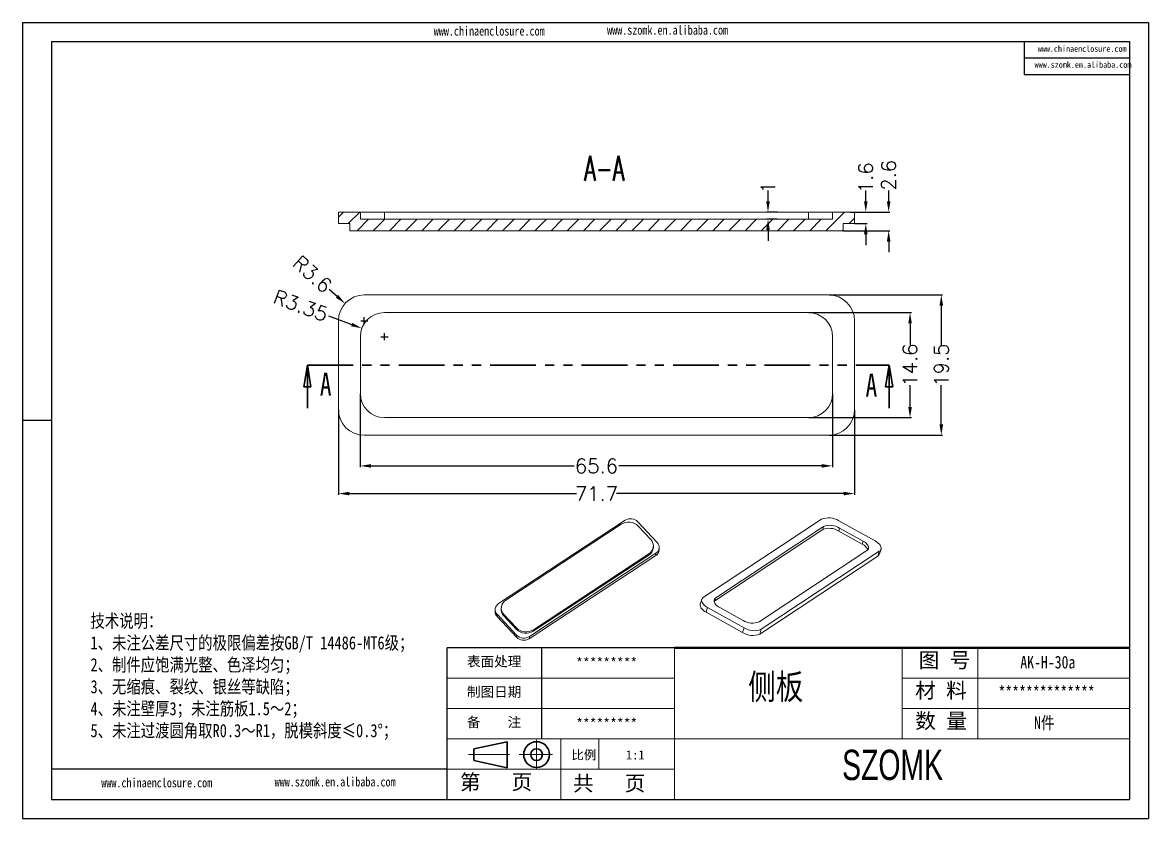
# Model space of a CAD drawing. Header units: inches. Extents: x 1568 to 2997, y 532 to 848.
# Drawn here: x 2841 to 2997.4, y 531.8 to 642.4 of the extents above; entities that cross this region are included whole.
import ezdxf

# ---------------------------------------------------------------- set-up
doc = ezdxf.new("R2010")
doc.units = ezdxf.units.IN
doc.linetypes.add('CENTER2', pattern=[28.575, 19.05, -3.175, 3.175, -3.175])
doc.linetypes.add('PHANTOM', pattern=[12.7, 6.35, -1.27, 1.27, -1.27, 1.27, -1.27])
doc.layers.add('文字', color=81, linetype='Continuous')
for name, color, linetype, lineweight in [('粗实线', 7, 'Continuous', 30), ('细实线', 3, 'Continuous', 9), ('细点划线', 2, 'CENTER2', 9)]:
    doc.layers.add(name, color=color, linetype=linetype, lineweight=lineweight)
doc.styles.add('SLDTEXTSTYLE0', font='TXT', dxfattribs={"width": 0.75})
doc.styles.add('SLDTEXTSTYLE2', font='TXT', dxfattribs={"width": 0.6, "bigfont": 'bigfont'})
doc.styles.get("Standard").update_dxf_attribs({"font": 'txt', "bigfont": 'gbcbig.shx'})
doc.styles.add('宋体', font='', dxfattribs={"width": 0.8, "height": 3.5})
doc.styles.add('长仿宋', font='', dxfattribs={"width": 0.7, "height": 4})
doc.styles.get('宋体').set_extended_font_data('SimSun')
doc.styles.get('长仿宋').set_extended_font_data('SimSun')
doc.dimstyles.new('2', dxfattribs={"dimtxt": 2, "dimasz": 1.5, "dimexe": 0.18, "dimexo": 0.0625, "dimgap": 0.1, "dimtad": 0, "dimzin": 12, "dimdsep": 46, "dimtxsty": 'Standard', "dimcen": 0.5, "dimclrd": 3, "dimclre": 3, "dimclrt": 256, "dimadec": 0, "dimazin": 0, "dimtfac": 1, "dimtofl": 0, "dimtmove": 0, "dimatfit": 3, "dimfxl": 1, "dimtolj": 1, "dimtzin": 0, "dimarcsym": 0})

# ---------------------------------------------------------------- blocks, each defined once
blk = doc.blocks.new('_CLOSED')
at = {"color": 0, "linetype": 'ByBlock', "lineweight": -2}
for p, q in [((-1, 0.166667), (0, 0)), ((-1, 0.166667), (-1, -0.166667)), ((0, 0), (-1, -0.166667)), ((0, 0), (-1, 0))]:
    blk.add_line(p, q, dxfattribs=at)
blk = doc.blocks.new('*D82')
at = {"color": 3, "lineweight": -2}
for p, q in [((2887.93, 590.75), (2887.93, 580.58)), ((2953.53, 590.75), (2953.53, 580.58)), ((2889.43, 580.76), (2917.63, 580.76)), ((2952.03, 580.76), (2923.83, 580.76))]:
    blk.add_line(p, q, dxfattribs=at)
at = {"color": 3}
for points in [[(2889.43, 581.01), (2889.43, 580.51), (2887.93, 580.76)], [(2952.03, 581.01), (2952.03, 580.51), (2953.53, 580.76)]]:
    blk.add_solid(points, dxfattribs=at)
at = {"layer": 'Defpoints', "color": 0}
for p in [(2887.93, 590.81), (2953.53, 590.81), (2953.53, 580.76)]:
    blk.add_point(p, dxfattribs=at)
at = {"insert": (2920.73, 580.76), "char_height": 2, "attachment_point": 5}
blk.add_mtext('\\A1;65.6', dxfattribs=at)
blk = doc.blocks.new('*D83')
at = {"color": 3, "lineweight": -2}
for p, q in [((2884.88, 588.55), (2884.88, 576.73)), ((2956.58, 588.55), (2956.58, 576.73)), ((2886.38, 576.91), (2917.97, 576.91)), ((2955.08, 576.91), (2923.5, 576.91))]:
    blk.add_line(p, q, dxfattribs=at)
at = {"color": 3}
for points in [[(2886.38, 577.16), (2886.38, 576.66), (2884.88, 576.91)], [(2955.08, 577.16), (2955.08, 576.66), (2956.58, 576.91)]]:
    blk.add_solid(points, dxfattribs=at)
at = {"layer": 'Defpoints', "color": 0}
for p in [(2884.88, 588.61), (2956.58, 588.61), (2956.58, 576.91)]:
    blk.add_point(p, dxfattribs=at)
at = {"insert": (2920.73, 576.91), "char_height": 2, "attachment_point": 5}
blk.add_mtext('\\A1;71.7', dxfattribs=at)
blk = doc.blocks.new('*D84')
at = {"color": 3, "lineweight": -2}
for p, q in [((2950.24, 602.06), (2964.47, 602.06)), ((2964.29, 600.56), (2964.29, 597.53)), ((2964.29, 588.96), (2964.29, 591.99)), ((2950.24, 587.46), (2964.47, 587.46))]:
    blk.add_line(p, q, dxfattribs=at)
at = {"color": 3}
for points in [[(2964.04, 600.56), (2964.54, 600.56), (2964.29, 602.06)], [(2964.04, 588.96), (2964.54, 588.96), (2964.29, 587.46)]]:
    blk.add_solid(points, dxfattribs=at)
at = {"layer": 'Defpoints', "color": 0}
for p in [(2950.18, 602.06), (2964.29, 602.06), (2950.18, 587.46)]:
    blk.add_point(p, dxfattribs=at)
at = {"insert": (2964.29, 594.76), "char_height": 2, "attachment_point": 5, "rotation": 90}
blk.add_mtext('\\A1;14.6', dxfattribs=at)
blk = doc.blocks.new('*D85')
at = {"color": 3, "lineweight": -2}
for p, q in [((2953.04, 604.51), (2968.81, 604.51)), ((2968.63, 603.01), (2968.63, 597.53)), ((2968.63, 586.51), (2968.63, 591.99)), ((2953.04, 585.01), (2968.81, 585.01))]:
    blk.add_line(p, q, dxfattribs=at)
at = {"color": 3}
for points in [[(2968.38, 603.01), (2968.88, 603.01), (2968.63, 604.51)], [(2968.38, 586.51), (2968.88, 586.51), (2968.63, 585.01)]]:
    blk.add_solid(points, dxfattribs=at)
at = {"layer": 'Defpoints', "color": 0}
for p in [(2952.98, 604.51), (2968.63, 604.51), (2952.98, 585.01)]:
    blk.add_point(p, dxfattribs=at)
at = {"insert": (2968.63, 594.76), "char_height": 2, "attachment_point": 5, "rotation": 90}
blk.add_mtext('\\A1;19.5', dxfattribs=at)
blk = doc.blocks.new('*D86')
at = {"color": 3, "lineweight": -2}
for p, q in [((2883.58, 605.32), (2884.69, 604.32)), ((2887.98, 600.91), (2888.98, 600.91)), ((2888.48, 600.41), (2888.48, 601.41))]:
    blk.add_line(p, q, dxfattribs=at)
at = {"color": 3}
blk.add_solid([(2884.86, 604.51), (2884.52, 604.13), (2885.81, 603.32)], dxfattribs=at)
at = {"layer": 'Defpoints', "color": 0}
for p in [(2885.81, 603.32), (2888.48, 600.91)]:
    blk.add_point(p, dxfattribs=at)
at = {"insert": (2881.27, 607.4), "char_height": 2, "attachment_point": 5, "rotation": 318.0275}
blk.add_mtext('\\A1;R3.6', dxfattribs=at)
blk = doc.blocks.new('*D87')
at = {"color": 3, "lineweight": -2}
for p, q in [((2883.49, 601.59), (2886.73, 600.39)), ((2891.28, 598.21), (2891.28, 599.21)), ((2890.78, 598.71), (2891.78, 598.71))]:
    blk.add_line(p, q, dxfattribs=at)
at = {"color": 3}
blk.add_solid([(2886.82, 600.63), (2886.65, 600.16), (2888.14, 599.87)], dxfattribs=at)
at = {"layer": 'Defpoints', "color": 0}
for p in [(2888.14, 599.87), (2891.28, 598.71)]:
    blk.add_point(p, dxfattribs=at)
at = {"insert": (2879.65, 603.02), "char_height": 2, "attachment_point": 5, "rotation": 339.6717}
blk.add_mtext('\\A1;R3.35', dxfattribs=at)
blk = doc.blocks.new('*D88')
at = {"color": 3, "lineweight": -2}
for p, q in [((2958.14, 617.53), (2958.14, 619.03)), ((2956.64, 616.03), (2958.32, 616.03)), ((2956.64, 614.43), (2958.32, 614.43)), ((2958.14, 612.93), (2958.14, 611.43))]:
    blk.add_line(p, q, dxfattribs=at)
at = {"color": 3}
for points in [[(2957.89, 617.53), (2958.39, 617.53), (2958.14, 616.03)], [(2957.89, 612.93), (2958.39, 612.93), (2958.14, 614.43)]]:
    blk.add_solid(points, dxfattribs=at)
at = {"layer": 'Defpoints', "color": 0}
for p in [(2956.58, 616.03), (2958.14, 616.03), (2956.58, 614.43)]:
    blk.add_point(p, dxfattribs=at)
at = {"insert": (2958.14, 620.79), "char_height": 2, "attachment_point": 5, "rotation": 90}
blk.add_mtext('\\A1;1.6', dxfattribs=at)
blk = doc.blocks.new('*D89')
at = {"color": 3, "lineweight": -2}
for p, q in [((2961.32, 617.53), (2961.32, 619.03)), ((2955.95, 616.03), (2961.5, 616.03)), ((2955.04, 613.43), (2961.5, 613.43)), ((2961.32, 611.93), (2961.32, 610.43))]:
    blk.add_line(p, q, dxfattribs=at)
at = {"color": 3}
for points in [[(2961.07, 617.53), (2961.57, 617.53), (2961.32, 616.03)], [(2961.07, 611.93), (2961.57, 611.93), (2961.32, 613.43)]]:
    blk.add_solid(points, dxfattribs=at)
at = {"layer": 'Defpoints', "color": 0}
for p in [(2955.88, 616.03), (2961.32, 616.03), (2954.98, 613.43)]:
    blk.add_point(p, dxfattribs=at)
at = {"insert": (2961.32, 621.13), "char_height": 2, "attachment_point": 5, "rotation": 90}
blk.add_mtext('\\A1;2.6', dxfattribs=at)
blk = doc.blocks.new('*D90')
at = {"color": 3, "lineweight": -2}
for p, q in [((2944.56, 617.53), (2944.56, 619.03)), ((2945.87, 616.03), (2944.38, 616.03)), ((2945.87, 615.03), (2944.38, 615.03)), ((2944.56, 613.53), (2944.56, 612.03))]:
    blk.add_line(p, q, dxfattribs=at)
at = {"color": 3}
for points in [[(2944.31, 617.53), (2944.81, 617.53), (2944.56, 616.03)], [(2944.31, 613.53), (2944.81, 613.53), (2944.56, 615.03)]]:
    blk.add_solid(points, dxfattribs=at)
at = {"layer": 'Defpoints', "color": 0}
for p in [(2944.56, 616.03), (2945.94, 616.03), (2945.94, 615.03)]:
    blk.add_point(p, dxfattribs=at)
at = {"insert": (2944.56, 619.46), "char_height": 2, "attachment_point": 5, "rotation": 90}
blk.add_mtext('\\A1;1', dxfattribs=at)

msp = doc.modelspace()

# ---------------------------------------------------------------- hatches: boundary and pattern name
at = {"linetype": 'Continuous', "lineweight": 0}
h = msp.add_hatch(dxfattribs=at)
h.set_pattern_fill('ANSI31', color=4, scale=0.5, style=0)
h.set_pattern_definition([(45, (0, -4.3005), (-1.122532, 1.122532), [])])
h.paths.add_polyline_path([(2953.532, 616.027), (2953.532, 615.027), (2887.932, 615.027), (2887.932, 616.027), (2884.882, 616.027), (2884.882, 614.427), (2886.482, 614.427), (2886.482, 613.427), (2954.982, 613.427), (2954.982, 614.427), (2956.582, 614.427), (2956.582, 616.027)], flags=0)

# ---------------------------------------------------------------- linework, layer by layer
for p, q in [((2841.006, 642.357), (2997.409, 642.357)), ((2841.006, 642.357), (2841.006, 531.77)), ((2997.409, 642.357), (2997.409, 531.77)), ((2845.053, 639.724), (2994.776, 639.724)), ((2845.053, 639.724), (2845.053, 534.403)), ((2980.148, 639.724), (2980.148, 635.153)), ((2994.776, 639.724), (2994.776, 534.403)), ((2980.148, 637.439), (2994.776, 637.439)), ((2980.148, 635.153), (2994.776, 635.153)), ((2845.053, 587.063), (2841.006, 587.063)), ((2841.006, 582.968), (2841.006, 531.77)), ((2931.583, 555.467), (2899.986, 555.467)), ((2899.986, 534.403), (2899.986, 555.467)), ((2913.152, 542.828), (2913.152, 555.467)), ((2899.986, 538.616), (2845.053, 538.616)), ((2845.053, 534.403), (2994.776, 534.403)), ((2841.006, 531.77), (2997.409, 531.77)), ((2841.006, 531.77), (2913.415, 531.77))]:
    msp.add_line(p, q)
at = {"color": 7, "linetype": 'Continuous', "lineweight": 15}
for p, q in [((2884.882, 616.027), (2884.882, 614.427)), ((2887.932, 616.027), (2884.882, 616.027)), ((2887.932, 615.027), (2887.932, 616.027)), ((2887.932, 616.027), (2891.282, 616.027)), ((2953.532, 615.027), (2887.932, 615.027)), ((2891.282, 615.027), (2891.282, 616.027)), ((2891.282, 616.027), (2950.182, 616.027)), ((2950.182, 615.027), (2950.182, 616.027)), ((2950.182, 616.027), (2953.532, 616.027)), ((2956.582, 616.027), (2953.532, 616.027)), ((2953.532, 616.027), (2953.532, 615.027)), ((2956.582, 614.427), (2956.582, 616.027)), ((2886.482, 614.427), (2884.882, 614.427)), ((2886.482, 614.427), (2886.482, 613.427)), ((2954.982, 613.427), (2886.482, 613.427)), ((2956.582, 614.427), (2954.982, 614.427)), ((2954.982, 613.427), (2954.982, 614.427)), ((2952.982, 604.509), (2888.482, 604.509)), ((2884.882, 588.609), (2884.882, 600.909)), ((2891.282, 602.059), (2950.182, 602.059)), ((2956.582, 600.909), (2956.582, 588.609)), ((2887.932, 590.809), (2887.932, 598.709)), ((2953.532, 598.709), (2953.532, 590.809)), ((2950.182, 587.459), (2891.282, 587.459)), ((2888.482, 585.009), (2952.982, 585.009)), ((2907.134, 561.627), (2924.715, 573.197)), ((2908.129, 562.083), (2924.184, 572.648)), ((2926.485, 572.998), (2929.181, 570.113)), ((2951.981, 573.351), (2935.595, 562.511)), ((2954.379, 573.134), (2959.448, 570.323)), ((2926.545, 572.383), (2928.276, 570.53)), ((2952.154, 571.909), (2937.191, 562.01)), ((2937.316, 562.421), (2952.279, 572.321)), ((2952.154, 571.909), (2952.279, 572.321)), ((2954.511, 572.118), (2954.386, 571.707)), ((2954.386, 571.707), (2957.642, 569.901)), ((2954.511, 572.118), (2957.767, 570.313)), ((2928.63, 569.362), (2928.643, 569.55)), ((2929.435, 569.077), (2929.456, 569.378)), ((2957.642, 569.901), (2957.767, 570.313)), ((2928.967, 568.322), (2911.386, 556.752)), ((2928.988, 568.623), (2911.407, 557.053)), ((2928.006, 568.355), (2911.951, 557.79)), ((2928.019, 568.543), (2911.964, 557.978)), ((2928.019, 568.543), (2928.006, 568.355)), ((2928.988, 568.623), (2928.967, 568.322)), ((2958.296, 568.985), (2943.332, 559.085)), ((2943.431, 557.396), (2959.817, 568.237)), ((2943.631, 558.055), (2960.017, 568.895)), ((2960.017, 568.895), (2959.817, 568.237)), ((2960.056, 568.536), (2960.256, 569.195)), ((2935.356, 562.211), (2935.156, 561.552)), ((2937.191, 562.01), (2937.316, 562.421)), ((2906.666, 560.872), (2906.644, 560.572)), ((2906.92, 559.836), (2906.941, 560.137)), ((2909.637, 557.252), (2906.941, 560.137)), ((2907.506, 561.076), (2907.492, 560.888)), ((2907.86, 559.908), (2907.873, 560.096)), ((2909.604, 558.243), (2907.873, 560.096)), ((2935.963, 560.424), (2936.163, 561.083)), ((2935.963, 560.424), (2941.032, 557.614)), ((2941.232, 558.272), (2936.163, 561.083)), ((2941.101, 559.288), (2937.845, 561.093)), ((2906.92, 559.836), (2909.615, 556.951)), ((2907.86, 559.908), (2909.591, 558.055)), ((2909.591, 558.055), (2909.604, 558.243)), ((2909.637, 557.252), (2909.615, 556.951)), ((2911.386, 556.752), (2911.407, 557.053)), ((2911.951, 557.79), (2911.964, 557.978)), ((2941.232, 558.272), (2941.032, 557.614)), ((2943.431, 557.396), (2943.631, 558.055))]:
    msp.add_line(p, q, dxfattribs=at)
at = {"color": 1, "linetype": 'PHANTOM', "lineweight": 30}
msp.add_line((2880.572, 594.759), (2961.38, 594.759), dxfattribs=at)
at = {"color": 7, "linetype": 'Continuous', "lineweight": 30}
for p, q in [((2880.572, 588.759), (2880.572, 594.759)), ((2961.38, 588.759), (2961.38, 594.759))]:
    msp.add_line(p, q, dxfattribs=at)
at = {"color": 7, "linetype": 'Continuous', "lineweight": 15, "flags": 128}
for points in [[(2957.767, 570.313), (2957.94, 570.208), (2958.095, 570.096), (2958.23, 569.977), (2958.343, 569.855), (2958.431, 569.731), (2958.494, 569.607), (2958.529, 569.486), (2958.537, 569.369), (2958.517, 569.258), (2958.469, 569.156), (2958.395, 569.065), (2958.296, 568.985)], [(2959.448, 570.323), (2959.62, 570.22), (2959.777, 570.109), (2959.915, 569.992), (2960.033, 569.871), (2960.129, 569.749), (2960.202, 569.625), (2960.25, 569.504), (2960.274, 569.385), (2960.272, 569.271), (2960.245, 569.163), (2960.193, 569.064), (2960.117, 568.974), (2960.017, 568.895)], [(2935.156, 561.552), (2935.139, 561.477), (2935.138, 561.363), (2935.161, 561.244), (2935.21, 561.122), (2935.283, 560.999), (2935.379, 560.876), (2935.497, 560.755), (2935.635, 560.639), (2935.791, 560.528), (2935.963, 560.424)], [(2936.163, 561.083), (2935.991, 561.187), (2935.835, 561.298), (2935.697, 561.414), (2935.579, 561.535), (2935.483, 561.657), (2935.41, 561.781), (2935.361, 561.903), (2935.338, 562.021), (2935.339, 562.135), (2935.367, 562.243), (2935.419, 562.342), (2935.495, 562.432), (2935.595, 562.511)], [(2937.845, 561.093), (2937.672, 561.198), (2937.517, 561.31), (2937.381, 561.429), (2937.269, 561.551), (2937.18, 561.675), (2937.118, 561.799), (2937.083, 561.921), (2937.075, 562.037), (2937.095, 562.148), (2937.142, 562.25), (2937.216, 562.341), (2937.316, 562.421)], [(2937.191, 562.01), (2937.091, 561.93), (2937.083, 561.921)]]:
    msp.add_lwpolyline(points, dxfattribs=at)
at = {"color": 7, "linetype": 'Continuous', "lineweight": 15}
for centre, radius, start, end in [((2888.482, 600.909), 3.6, 90, 180), ((2952.982, 600.909), 3.6, 0, 90), ((2891.282, 598.709), 3.35, 90, 180), ((2950.182, 598.709), 3.35, 0, 90), ((2891.282, 590.809), 3.35, 180, 270), ((2950.182, 590.809), 3.35, 270, 0), ((2888.482, 588.609), 3.6, 180, 270), ((2952.982, 588.609), 3.6, 270, 0), ((2925.2, 571.051), 1.893, 44.73269, 122.45474), ((2925.477, 571.999), 1.42, 44.74586, 122.44157), ((2952.969, 570.912), 2.632, 57.58876, 112.0429), ((2953.199, 570.06), 2.441, 57.49106, 112.1406), ((2953.074, 569.648), 2.441, 57.49106, 112.1406), ((2927.306, 569.485), 1.329, 301.75855, 354.66486), ((2927.364, 569.637), 1.276, 300.8916, 44.39751), ((2928.497, 569.444), 0.956, 300.87096, 44.41815), ((2957.124, 568.659), 1.346, 17.91468, 67.35618), ((2928.449, 569.166), 0.99, 301.55418, 354.86922), ((2959.533, 568.708), 0.551, 301.08733, 341.82272), ((2907.624, 560.806), 0.956, 120.87096, 224.41815), ((2908.784, 560.988), 1.276, 120.8916, 224.39751), ((2907.621, 560.519), 0.979, 176.88913, 224.19803), ((2908.786, 560.814), 1.296, 176.71215, 224.37501), ((2942.412, 561.346), 2.441, 237.49106, 292.1406), ((2910.936, 559.39), 1.895, 224.78476, 302.40267), ((2910.949, 559.575), 1.893, 224.73269, 302.45474), ((2910.624, 557.951), 1.421, 224.76711, 302.42032), ((2910.645, 558.251), 1.42, 224.74586, 302.44157), ((2942.44, 559.801), 2.601, 237.23809, 292.39358), ((2942.643, 560.494), 2.632, 237.58876, 292.0429)]:
    msp.add_arc(centre, radius, start, end, dxfattribs=at)
at = {"layer": '粗实线', "color": 7, "lineweight": 40}
msp.add_line((2994.776, 555.467), (2931.583, 555.467), dxfattribs=at)
at = {"layer": '粗实线', "color": 7}
for p, q in [((2908.313, 542.434), (2903.709, 541.459)), ((2903.709, 541.459), (2903.709, 539.831)), ((2908.313, 542.434), (2908.313, 538.827)), ((2903.709, 539.831), (2908.313, 538.827))]:
    msp.add_line(p, q, dxfattribs=at)
for radius in [1.79, 0.814]:
    msp.add_circle((2912.409, 540.645), radius, dxfattribs=at)
at = {"layer": '细实线', "color": 7}
for p, q in [((2931.583, 555.467), (2931.583, 534.403)), ((2963.179, 555.467), (2963.179, 542.828)), ((2973.711, 555.467), (2973.711, 542.917)), ((2931.583, 551.254), (2899.986, 551.254)), ((2994.776, 551.254), (2963.179, 551.254)), ((2931.583, 547.041), (2899.986, 547.041)), ((2994.776, 547.041), (2963.179, 547.041)), ((2994.776, 542.828), (2899.986, 542.828)), ((2915.785, 542.828), (2915.785, 534.403)), ((2921.051, 542.828), (2921.051, 538.616)), ((2931.583, 538.616), (2899.986, 538.616))]:
    msp.add_line(p, q, dxfattribs=at)
at = {"layer": '细点划线', "color": 7}
for p, q in [((2912.409, 542.705), (2912.409, 538.616)), ((2902.975, 540.645), (2908.665, 540.645)), ((2910.016, 540.645), (2914.641, 540.645))]:
    msp.add_line(p, q, dxfattribs=at)

# ---------------------------------------------------------------- block references
at = {"color": 7, "linetype": 'Continuous', "lineweight": 30, "xscale": 3, "yscale": 3, "zscale": 0.5, "rotation": 90}
for p in [(2880.572, 594.759), (2961.38, 594.759)]:
    msp.add_blockref('_CLOSED', p, dxfattribs=at)

# ---------------------------------------------------------------- texts
at = {"color": 0, "linetype": 'Continuous', "lineweight": 0, "insert": (2921.83, 623.851), "char_height": 3.5, "attachment_point": 2, "style": 'SLDTEXTSTYLE2'}
msp.add_mtext('A-A', dxfattribs=at)
at = {"color": 7, "linetype": 'Continuous', "char_height": 3.175, "attachment_point": 1, "style": 'SLDTEXTSTYLE0'}
for insert in [(2882.31, 593.687), (2958.109, 593.57)]:
    msp.add_mtext('A', dxfattribs=dict(at, insert=insert))
at = {"char_height": 1.38547, "width": 787.43196, "attachment_point": 1}
for s, insert in [('{\\fSimHei|b0|i0|c134|p49;表面处理}', (2902.734, 554.271)), ('{\\fSimHei|b0|i0|c134|p49;*********}', (2917.909, 554.093)), ('{\\fSimHei|b0|i0|c134|p49;制图日期}', (2902.734, 550.059)), ('{\\fSimHei|b0|i0|c134|p49;备    注}', (2902.734, 545.846)), ('{\\fSimHei|b0|i0|c134|p49;*********}', (2917.909, 545.668))]:
    msp.add_mtext(s, dxfattribs=dict(at, insert=insert))
at = {"layer": '文字', "color": 0, "attachment_point": 1, "style": '宋体'}
for s, insert, char_height, width in [('www.chinaenclosure.com', (2898.126, 641.826), 1.28726, 22.61596), ('www.szomk.en.alibaba.com', (2922.203, 641.954), 1.28726, 22.61596), ('www.chinaenclosure.com', (2982.032, 639.145), 0.85817, 15.07731), ('www.szomk.en.alibaba.com', (2981.584, 636.923), 0.85817, 15.07731), ('{\\H1.111x;技术说明：\\P1、未注公差尺寸的极限偏差按GB/T 14486-MT6级；\\P2、制件应饱满光整、色泽均匀；\\P3、无缩痕、裂纹、银丝等缺陷；\\P4、未注壁厚3；未注筋板1.5～2；\\P5、未注过渡圆角取R0.3～R1，脱模斜度≤0.3%%D；}', (2850.449, 560.136), 1.64565, 59.94001), ('{\\H1.111x;AK-H-30a}', (2979.606, 554.367), 1.57982, 18.26451), ('侧板', (2941.809, 551.83), 3.5107, 44.88322), ('{\\H1.111x;**************}', (2976.567, 550.154), 1.57982, 18.26451), ('{\\H1.111x;N件}', (2981.517, 545.941), 1.57982, 18.26451), ('www.chinaenclosure.com', (2851.946, 537.383), 1.28726, 22.61596), ('www.szomk.en.alibaba.com', (2876.023, 537.51), 1.28726, 22.61596)]:
    msp.add_mtext(s, dxfattribs=dict(at, insert=insert, char_height=char_height, width=width))
at = {"layer": '粗实线', "insert": (2954.856, 541.32), "char_height": 4.21286, "width": 47.24303, "attachment_point": 1, "style": '长仿宋'}
msp.add_mtext('{\\fSTXinwei|b0|i0|c134|p2;SZOMK}', dxfattribs=at)
at = {"layer": '细实线', "color": 7, "attachment_point": 1}
for s, insert, char_height, width in [('{\\fSimSun|b0|i0|c134|p54;图 号}', (2965.496, 554.827), 2.10643, 10.53214), ('{\\fSimSun|b0|i0|c134|p54;材 料   }', (2964.996, 550.615), 2.10643, 10.53214), ('{\\fSimSun|b0|i0|c134|p54;数 量}', (2965.006, 546.381), 2.10643, 9.51711), ('{\\fSimSun|b0|i0|c134|p54;比例}', (2917.259, 541.233), 1.26386, 5.54794), ('{\\fSimSun|b0|i0|c134|p54;1:1}', (2924.829, 541.233), 1.26386, 5.54794), ('{\\fSimSun|b0|i0|c134|p54;第   页}', (2901.759, 537.891), 2.10643, 15.79822), ('{\\fSimSun|b0|i0|c134|p54; 共   页}', (2916.042, 537.712), 2.10643, 15.79822)]:
    msp.add_mtext(s, dxfattribs=dict(at, insert=insert, char_height=char_height, width=width))

# ---------------------------------------------------------------- dimensions: what is measured, and where the dimension line sits
for base, p1, p2, picture, middle in [((2961.317, 616.027), (2954.982, 613.427), (2955.885, 616.027), '*D89', (2961.317, 621.127)), ((2958.141, 616.027), (2956.582, 614.427), (2956.582, 616.027), '*D88', (2958.141, 620.794)), ((2968.631, 604.509), (2952.982, 585.009), (2952.982, 604.509), '*D85', (2968.631, 594.759)), ((2964.289, 602.059), (2950.182, 587.459), (2950.182, 602.059), '*D84', (2964.289, 594.759))]:
    dim = msp.add_linear_dim(base=base, p1=p1, p2=p2, angle=90, dimstyle='2')
    dim.commit()
    dim.dimension.update_dxf_attribs({"geometry": picture, "text_midpoint": middle})
dim = msp.add_linear_dim(base=(2944.558, 616.027), p1=(2945.935, 615.027), p2=(2945.935, 616.027), angle=90, dimstyle='2')
dim.commit()
dim.dimension.update_dxf_attribs({"geometry": '*D90', "text_midpoint": (2944.558, 619.461), "dimtype": 160})
dim = msp.add_radius_dim(center=(2888.482, 600.909), mpoint=(2885.806, 603.317), dimstyle='2')
dim.commit()
dim.dimension.update_dxf_attribs({"geometry": '*D86', "text_midpoint": (2881.27, 607.396)})
dim = msp.add_radius_dim(center=(2891.282, 598.709), mpoint=(2888.141, 599.873), dimstyle='2')
dim.commit()
dim.dimension.update_dxf_attribs({"geometry": '*D87', "text_midpoint": (2879.65, 603.019), "dimtype": 164})
dim = msp.add_linear_dim(base=(2953.532, 580.765), p1=(2887.932, 590.809), p2=(2953.532, 590.809), dimstyle='2')
dim.commit()
dim.dimension.update_dxf_attribs({"geometry": '*D82', "text_midpoint": (2920.732, 580.765), "dimtype": 160})
dim = msp.add_linear_dim(base=(2956.582, 576.905), p1=(2884.882, 588.609), p2=(2956.582, 588.609), dimstyle='2')
dim.commit()
dim.dimension.update_dxf_attribs({"geometry": '*D83', "text_midpoint": (2920.732, 576.905)})

doc.saveas('drawing.dxf')
